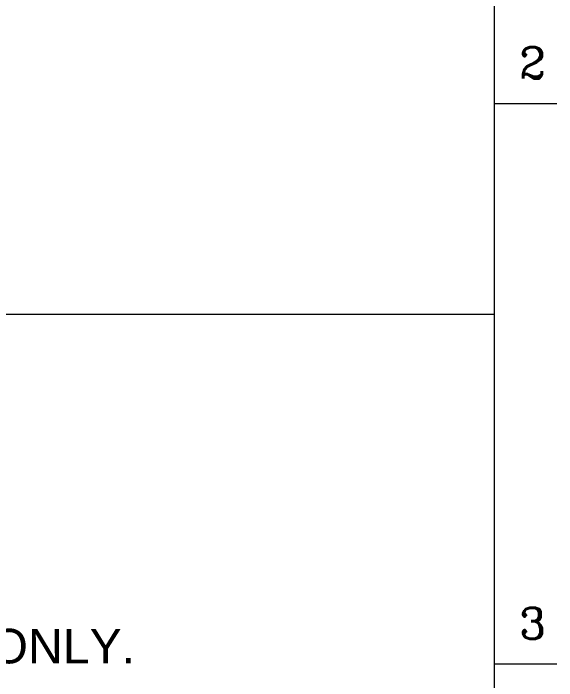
# Model space of a CAD drawing. Header units: millimetres. Extents: x -300 to 383236, y -195106 to -144646.
# Drawn here: x 299679 to 303457, y -157499 to -152864 of the extents above; entities that cross this region are included whole.
import ezdxf
from ezdxf.enums import TextEntityAlignment as Align

# ---------------------------------------------------------------- set-up
doc = ezdxf.new("R2010")
doc.units = ezdxf.units.MM
doc.header["$LTSCALE"] = 60
for name, color, linetype in [('1', 7, 'Continuous'), ('C_TEXT_01', 2, 'Continuous'), ('나중에 삭제', 7, 'Continuous')]:
    doc.layers.add(name, color=color, linetype=linetype)
doc.layers.add('TAN-TIT', color=30, linetype='Continuous', lineweight=0)
doc.styles.add('Arial', font='arial.ttf')
doc.styles.add('COM', font='COMPLEX', dxfattribs={"height": 5})

# ---------------------------------------------------------------- blocks, each defined once
blk = doc.blocks.new('KEY PLAN_NEW')
at = {"layer": 'TAN-TIT'}
blk.add_lwpolyline([(-3958.6, -3083.9), (0, -3083.9), (0, 0), (-3958.6, 0)], close=True, dxfattribs=at)
blk = doc.blocks.new('BORDER')
at = {"layer": 'TAN-TIT'}
for p, q in [((232823, 3520), (232823, 164680)), ((232823, 138723), (234266, 138723)), ((232823, 125744), (234266, 125744))]:
    blk.add_line(p, q, dxfattribs=at)
at = {"layer": '나중에 삭제', "color": 30, "lineweight": 0}
blk.add_line((232823, 133841), (232823, 164680), dxfattribs=at)
at = {"layer": 'TAN-TIT', "style": 'COM'}
for s, p in [('2', (233400, 139300)), ('3', (233400, 126321))]:
    blk.add_text(s, height=721, dxfattribs=at).set_placement(p)

msp = doc.modelspace()

# ---------------------------------------------------------------- block references
at = {"xscale": 3, "yscale": 3, "zscale": 3}
msp.add_blockref('KEY PLAN_NEW', (303024.5, -145702.1), dxfattribs=at)
at = {"layer": '1', "xscale": 0.3, "yscale": 0.3, "zscale": 0.3}
msp.add_blockref('BORDER', (233177.5, -195106.1), dxfattribs=at)

# ---------------------------------------------------------------- texts
at = {"layer": 'C_TEXT_01', "style": 'Arial'}
msp.add_text('1. THIS CONCEPT DRAWING IS FOR REFERENCE ONLY.', height=240, dxfattribs=at).set_placement((291473.9, -157259.4), align=Align.MIDDLE_LEFT)

doc.saveas('drawing.dxf')
